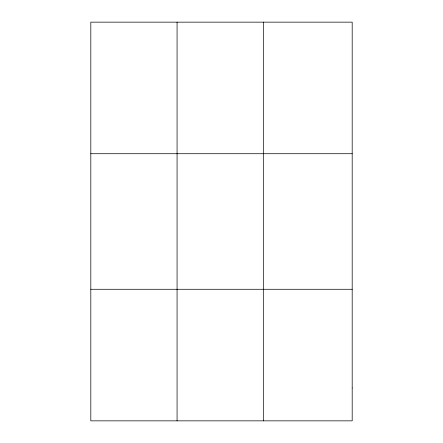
<?xml version="1.0" encoding="UTF-8"?>
<svg xmlns="http://www.w3.org/2000/svg" width="443" height="443" viewBox="0 0 443 443"><rect width="100%" height="100%" fill="white"/><g stroke="black" fill="none" stroke-linecap="round" stroke-linejoin="round"><path stroke-width="0.66" d="M177.067 420.85L177.067 22.15M263.319 420.85L263.319 22.15M90.809 153.721L352.191 153.721M90.809 289.279L352.191 289.279M352.191 387.957L352.191 420.85L90.809 420.85L90.809 22.15L352.191 22.15L352.191 387.957"/></g></svg>
